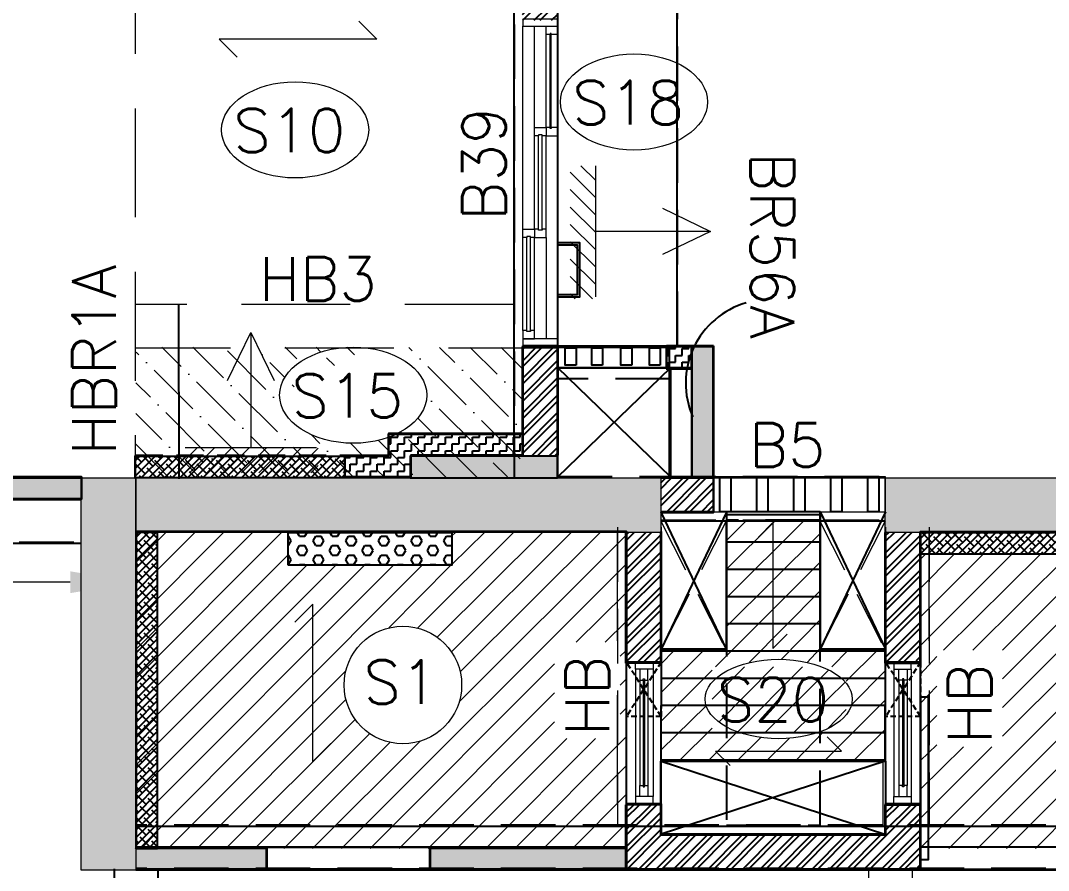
# Model space of a CAD drawing. Header units: millimetres. Extents: x 1181448 to 1317632, y -5734806 to -5633961.
# Drawn here: x 1298061 to 1302779, y -5713883 to -5709983 of the extents above; entities that cross this region are included whole.
import ezdxf

# ---------------------------------------------------------------- set-up
doc = ezdxf.new("R2010")
doc.units = ezdxf.units.MM
doc.header["$LTSCALE"] = 1000
doc.header["$MEASUREMENT"] = 0
for name, pattern in [('1', [0]), ('2BHK-A - FRONT$0$HIDDEN', [0.375, 0.25, -0.125]), ('AUDIT_D_120904163729-0', [0]), ('HIDDEN', [0.375, 0.25, -0.125]), ('T 10_TYPICAL ELEVATION$0$AUDIT_D_120904163729-0', [0]), ('T8(T9 IS SIMILAR) - TYPICAL FLOOR ELEVATION$0$HIDDEN', [0.375, 0.25, -0.125]), ('T8(T9 IS SIMILAR)$0$$0$HIDDEN', [0.375, 0.25, -0.125]), ('T8(T9 IS SIMILAR)$0$HIDDEN', [0.375, 0.25, -0.125])]:
    doc.linetypes.add(name, pattern=pattern)
doc.layers.get('0').update_dxf_attribs({"linetype": 'AUDIT_D_120904163729-0'})
for name, color, linetype in [('100 MM THK. NON-STRUCTURAL WALL', 134, 'Continuous'), ('100 MM THK. NON-STRUCTURAL WALL FOR LEDGE WALL BELOW WASHBASIN COUNTER', 47, 'Continuous'), ('150 MM THK. BLOCK WORK.', 223, 'Continuous'), ('2BHK-A - FRONT$0$$0$A-Elev Feature-Chajja', 13, 'Continuous'), ('2BHK-A - FRONT$0$$0$CUT-OUT', 49, 'Continuous'), ('2BHK-A - FRONT$0$$0$LEDGE WALL', 5, 'Continuous'), ('2BHK-A - FRONT$0$A-TOI SUNK 50MM', 8, 'Continuous'), ('2BHK-A - FRONT$0$CUT-OUT', 49, 'Continuous'), ('2BHK-A - FRONT$0$ELE 1', 1, 'Continuous'), ('A_dim', 1, 'Continuous'), ('S-BEAM', 20, 'Continuous'), ('SCPL-BEAMS NO.', 7, 'Continuous'), ('T 10_TYPICAL ELEVATION$0$A-WALL-FEATURES', 6, 'T 10_TYPICAL ELEVATION$0$AUDIT_D_120904163729-0'), ('T8(T9 IS SIMILAR)$0$S-BEAM', 20, 'T8(T9 IS SIMILAR)$0$$0$HIDDEN'), ('TYPICAL FLOOR ARCH', 251, 'AUDIT_D_120904163729-0')]:
    doc.layers.add(name, color=color, linetype=linetype)
for name, color, linetype, lineweight in [('160 THK. STRUCT WALL', 7, 'Continuous', 15), ('2BHK-A - FRONT$0$$0$A-WALL- 160', 6, 'Continuous', 30), ('2BHK-A - FRONT$0$$0$Ele', 8, 'Continuous', 15), ('2BHK-A - FRONT$0$A-WALL- 160', 6, 'Continuous', 30), ('2BHK-A - FRONT$0$Ventilator', 5, 'Continuous', 0), ('2BHK-A - FRONT$0$Window', 4, 'Continuous', 20), ('S-CUTOUT', 8, 'Continuous', 15), ('S-HATCH', 8, 'Continuous', 9), ('SCPL BEAM', 20, 'Continuous', 13), ('SCPL_DIM', 9, 'Continuous', 5), ('SCPL_SLAB MARK', 72, 'Continuous', 20), ('T8(T9 IS SIMILAR)$0$SCPL BEAM', 191, 'T8(T9 IS SIMILAR)$0$$0$HIDDEN', 13)]:
    doc.layers.add(name, color=color, linetype=linetype, lineweight=lineweight)
doc.layers.add('160MM THK.NON-STRUCTURAL WALLS', color=7, linetype='Continuous', true_color=0xea7b62)
doc.layers.add('WALL - 0.16 thk STRUCTURAL', color=7, linetype='1', true_color=0x24ffc8)
doc.styles.add('SCPL', font='romans.shx')
doc.dimstyles.new('SCPL', dxfattribs={"dimscale": 0, "dimtxt": 300, "dimasz": 300, "dimexe": 100, "dimexo": 200, "dimgap": 150, "dimtad": 0, "dimdec": 0, "dimzin": 1, "dimdsep": 46, "dimtxsty": 'SCPL', "dimcen": 150, "dimclrd": 1, "dimclre": 2, "dimclrt": 5, "dimadec": 3, "dimazin": 0, "dimtfac": 1, "dimtdec": 0, "dimtofl": 0, "dimtmove": 2, "dimatfit": 3, "dimfxl": 0, "dimtolj": 1, "dimtzin": 0, "dimlwd": 15, "dimlwe": 13, "dimarcsym": 0})
pattern_1 = [(45, (-19851.51455706358, -9013.513251274824), (-17.67766952966369, 17.67766952966369), []), (135, (-19851.51455706358, -9013.513251274824), (-53.03300858899106, 17.67766952966369), [62.5, -37.5])]
pattern_2 = [(0, (-1203933.583910257, 5720355.632470995), (31.25, 31.25), [31.25, -31.25]), (90, (-1203902.333910257, 5720355.632470995), (-31.25, 31.25), [31.25, -31.25])]

# ---------------------------------------------------------------- blocks, each defined once
blk = doc.blocks.new('2BHK-A - FRONT$0$1500')
at = {"layer": '2BHK-A - FRONT$0$Window', "color": 1, "lineweight": 13}
for p, q in [((1150276.486151809, -5694418.8163806), (1148842.486151809, -5694418.8163806)), ((1149307.486151809, -5694418.8163806), (1148879.986151809, -5694418.8163806)), ((1149307.486151809, -5694472.143047268), (1148879.986151809, -5694472.143047268)), ((1149773.736151809, -5694472.143047268), (1149344.986151809, -5694472.143047268)), ((1149811.236151809, -5694472.143047268), (1150276.48615181, -5694472.143047269)), ((1149307.486151809, -5694525.469713934), (1148842.486151809, -5694525.469713934)), ((1149773.736151809, -5694525.469713934), (1149344.986151809, -5694525.469713934)), ((1150238.986151809, -5694525.469713934), (1149811.236151809, -5694525.469713934)), ((1149773.736151809, -5694578.8163806), (1148842.486151809, -5694578.8163806)), ((1150238.986151809, -5694578.8163806), (1149811.236151809, -5694578.8163806))]:
    blk.add_line(p, q, dxfattribs=at)
at = {"layer": '2BHK-A - FRONT$0$Window', "color": 5, "lineweight": 13}
for p, q in [((1149307.486151809, -5694449.059713934), (1148879.986151809, -5694449.059713934)), ((1149307.486151809, -5694453.559713934), (1148879.986151809, -5694453.559713934)), ((1149773.736151809, -5694490.726380601), (1149344.986151809, -5694490.726380601)), ((1149773.736151809, -5694506.886380601), (1149344.986151809, -5694506.886380601)), ((1150238.986151809, -5694544.053047268), (1149811.236151809, -5694544.053047268)), ((1150238.986151809, -5694560.233047267), (1149811.236151809, -5694560.233047267))]:
    blk.add_line(p, q, dxfattribs=at)
at = {"layer": '2BHK-A - FRONT$0$Window', "color": 4, "lineweight": 13}
for points in [[(1148842.486151809, -5694418.8163806), (1148809.486151809, -5694418.8163806), (1148809.486151809, -5694578.8163806), (1148842.486151809, -5694578.8163806)], [(1148879.986151809, -5694453.559713934), (1148879.986151809, -5694472.143047268), (1148842.486151809, -5694472.143047268), (1148842.486151809, -5694418.8163806), (1148879.986151809, -5694418.8163806), (1148879.986151809, -5694449.059713934), (1148875.486151809, -5694449.059713934), (1148875.486151809, -5694453.559713934)], [(1149307.486151809, -5694453.559713934), (1149307.486151809, -5694472.143047268), (1149344.986151809, -5694472.143047268), (1149344.986151809, -5694418.8163806), (1149307.486151809, -5694418.8163806), (1149307.486151809, -5694449.059713934), (1149311.986151809, -5694449.059713934), (1149311.986151809, -5694453.559713934)], [(1150309.486151809, -5694418.8163806), (1150276.486151809, -5694418.8163806), (1150276.486151809, -5694578.8163806), (1150309.486151809, -5694578.8163806)], [(1149344.986151809, -5694506.886380601), (1149344.986151809, -5694525.469713934), (1149307.486151809, -5694525.469713934), (1149307.486151809, -5694472.143047268), (1149344.986151809, -5694472.143047268), (1149344.986151809, -5694490.726380601), (1149340.486151809, -5694490.726380601), (1149340.486151809, -5694506.886380601)], [(1149773.736151809, -5694506.886380601), (1149773.736151809, -5694525.469713934), (1149811.236151809, -5694525.469713934), (1149811.236151809, -5694472.143047268), (1149773.736151809, -5694472.143047268), (1149773.736151809, -5694490.726380601), (1149778.236151809, -5694490.726380601), (1149778.236151809, -5694506.886380601)], [(1149811.236151809, -5694560.233047267), (1149811.236151809, -5694578.8163806), (1149773.736151809, -5694578.8163806), (1149773.736151809, -5694525.469713934), (1149811.236151809, -5694525.469713934), (1149811.236151809, -5694544.053047268), (1149806.736151809, -5694544.053047268), (1149806.736151809, -5694560.233047267)], [(1150238.986151809, -5694560.233047267), (1150238.986151809, -5694578.8163806), (1150276.486151809, -5694578.8163806), (1150276.486151809, -5694525.469713934), (1150238.986151809, -5694525.469713934), (1150238.986151809, -5694544.053047268), (1150243.486151809, -5694544.053047268), (1150243.486151809, -5694560.233047267)]]:
    blk.add_lwpolyline(points, close=True, dxfattribs=at)
blk = doc.blocks.new('2BHK-A - FRONT$0$V1')
at = {"layer": '2BHK-A - FRONT$0$Ventilator'}
for p, q in [((1139453.9029181, -5700057.068097494), (1140103.9029181, -5700057.068097494)), ((1139453.9029181, -5700217.068097494), (1140103.9029181, -5700217.068097494))]:
    blk.add_line(p, q, dxfattribs=at)
at = {"layer": '2BHK-A - FRONT$0$Ventilator', "color": 8}
for p, q in [((1139486.9029181, -5700094.568097494), (1140070.9029181, -5700094.568097494)), ((1139536.9029181, -5700118.318097494), (1140020.9029181, -5700118.318097494)), ((1139486.9029181, -5700174.568097494), (1140070.9029181, -5700174.568097494)), ((1139536.9029181, -5700155.818097494), (1140020.9029181, -5700155.818097494))]:
    blk.add_line(p, q, dxfattribs=at)
at = {"layer": '2BHK-A - FRONT$0$Ventilator', "color": 5}
for p, q in [((1139536.9029181, -5700134.068097494), (1140020.9029181, -5700134.068097494)), ((1139536.9029181, -5700140.068097494), (1140020.9029181, -5700140.068097494))]:
    blk.add_line(p, q, dxfattribs=at)
at = {"layer": '2BHK-A - FRONT$0$Ventilator', "color": 4}
for points in [[(1139453.9029181, -5700094.568097494), (1139486.9029181, -5700094.568097494), (1139486.9029181, -5700174.568097494), (1139453.9029181, -5700174.568097494)], [(1140103.9029181, -5700094.568097494), (1140070.9029181, -5700094.568097494), (1140070.9029181, -5700174.568097494), (1140103.9029181, -5700174.568097494)], [(1139536.9029181, -5700134.068097494), (1139536.9029181, -5700118.318097494), (1139486.9029181, -5700118.318097494), (1139486.9029181, -5700155.818097494), (1139536.9029181, -5700155.818097494), (1139536.9029181, -5700140.068097494), (1139530.9029181, -5700140.068097494), (1139530.9029181, -5700134.068097494)], [(1140020.9029181, -5700134.068097494), (1140020.9029181, -5700118.318097494), (1140070.9029181, -5700118.318097494), (1140070.9029181, -5700155.818097494), (1140020.902918101, -5700155.818097494), (1140020.902918101, -5700140.068097494), (1140026.902918101, -5700140.068097494), (1140026.902918101, -5700134.068097494)]]:
    blk.add_lwpolyline(points, close=True, dxfattribs=at)
blk = doc.blocks.new('GGS')
at = {"layer": '2BHK-A - FRONT$0$CUT-OUT', "linetype": 'ByBlock'}
h = blk.add_hatch(dxfattribs=at)
h.set_pattern_fill('ANSI31', color=8, scale=1000, angle=135)
h.set_pattern_definition([(180, (0, 0), (-2.131628207280301e-14, -125), [])])
h.paths.add_polyline_path([(-206561469.7834461, -159311117.8172664), (-206561469.7385878, -159311747.9981189), (-206561769.7468748, -159311747.9981189), (-206561769.7268473, -159312347.9981189), (-206560739.8243738, -159312347.9981189), (-206560739.8243738, -159311747.9981189), (-206561039.8444045, -159311747.9981189), (-206561039.7713008, -159311117.8172664)])
at = {"color": 8, "linetype": '2BHK-A - FRONT$0$HIDDEN', "ltscale": 0.1}
for p, q in [((-206561769.7468748, -159312057.9979317), (-206561929.7468748, -159311807.9979317)), ((-206561769.7468748, -159311807.9979317), (-206561929.7468748, -159312057.9979317)), ((-206560579.7712902, -159312057.9981189), (-206560739.7712902, -159311807.9981189)), ((-206560579.7712902, -159311807.9981189), (-206560739.7712902, -159312057.9981189))]:
    blk.add_line(p, q, dxfattribs=at)
at = {"color": 8, "linetype": 'ByBlock'}
for points in [[(-206562244.9432407, -159309882.9985042), (-206562144.9432407, -159309882.9985042), (-206562144.9432407, -159310132.9985042), (-206562244.9432407, -159310132.9985042)], [(-206562244.9432407, -159309892.9985042), (-206562154.9432407, -159309892.9985042), (-206562154.9432407, -159310122.9985042), (-206562244.9432407, -159310122.9985042)]]:
    blk.add_lwpolyline(points, dxfattribs=at)
at = {"color": 8, "linetype": '2BHK-A - FRONT$0$HIDDEN', "ltscale": 0.1}
for points in [[(-206561769.7468748, -159312057.9979317), (-206561929.7468748, -159312057.9979317), (-206561929.7468748, -159311807.9979317), (-206561769.7468748, -159311807.9979317)], [(-206560579.7712902, -159312057.9981189), (-206560739.7712902, -159312057.9981189), (-206560739.7712902, -159311807.9981189), (-206560579.7712902, -159311807.9981189)]]:
    blk.add_lwpolyline(points, close=True, dxfattribs=at)
at = {"color": 8}
blk.add_lwpolyline([(-206560578.6734305, -159312715.9387228), (-206560578.6734305, -159311967.0365825), (-206560545.1404988, -159311967.0365825), (-206560545.1404988, -159312715.9387228)], close=True, dxfattribs=at)
at = {"color": 8, "linetype": 'ByBlock'}
for points in [[(-206562829.4741374, -159312757.9981189), (-206563579.4741374, -159312757.9981189), (-206563579.4741374, -159312657.9981189), (-206562829.4741374, -159312657.9981189)], [(-206560579.7712902, -159312757.9981189), (-206559829.7712902, -159312757.9981189), (-206559829.7712902, -159312657.9981189), (-206560579.7712902, -159312657.9981189)]]:
    blk.add_lwpolyline(points, close=True, dxfattribs=at)
at = {"layer": '2BHK-A - FRONT$0$$0$A-Elev Feature-Chajja', "color": 8}
for points in [[(-206562160.2857233, -159310445.3327837), (-206562210.2857233, -159310445.3327837), (-206562210.2857233, -159310366.5136434), (-206562160.2857233, -159310366.5136434)], [(-206562038.7857233, -159310445.3327837), (-206562088.7857233, -159310445.3327837), (-206562088.7857233, -159310366.5136434), (-206562038.7857233, -159310366.5136434)], [(-206561904.2857233, -159310445.3327837), (-206561954.2857233, -159310445.3327837), (-206561954.2857233, -159310366.5136434), (-206561904.2857233, -159310366.5136434)], [(-206561773.7857233, -159310445.3327837), (-206561823.7857233, -159310445.3327837), (-206561823.7857233, -159310366.5136434), (-206561773.7857233, -159310366.5136434)], [(-206561450.936947, -159311117.795598), (-206561500.936947, -159311117.795598), (-206561500.936947, -159310957.9764577), (-206561450.936947, -159310957.9764577)], [(-206561280.936947, -159311117.7955981), (-206561330.936947, -159311117.7955981), (-206561330.936947, -159310957.9764579), (-206561280.936947, -159310957.9764579)], [(-206561110.936947, -159311117.795598), (-206561160.936947, -159311117.795598), (-206561160.936947, -159310957.9764577), (-206561110.936947, -159310957.9764577)], [(-206560940.936947, -159311117.7955981), (-206560990.936947, -159311117.7955981), (-206560990.936947, -159310957.9764579), (-206560940.936947, -159310957.9764579)], [(-206560770.8638359, -159311117.795598), (-206560820.936947, -159311117.795598), (-206560820.936947, -159310957.9764577), (-206560770.8638359, -159310957.9764577)]]:
    blk.add_lwpolyline(points, close=True, dxfattribs=at)
at = {"layer": '2BHK-A - FRONT$0$$0$A-WALL- 160', "color": 8, "linetype": 'ByBlock'}
for p, q in [((-206561629.6798111, -159310357.2329426), (-206561629.6815853, -159310957.9985042)), ((-206561529.6798105, -159310357.232942), (-206561529.6815775, -159310958.0001591))]:
    blk.add_line(p, q, dxfattribs=at)
blk.add_lwpolyline([(-206561769.7718751, -159310957.9981187), (-206561529.6815775, -159310958.0001591), (-206561529.6815855, -159311117.8176517), (-206561769.7718751, -159311117.8176517)], dxfattribs=at)
at = {"layer": '2BHK-A - FRONT$0$$0$CUT-OUT', "color": 8}
blk.add_line((-206561726.5680762, -159310457.9773492), (-206561726.5680762, -159310957.9781543), dxfattribs=at)
for points in [[(-206561726.5680762, -159310957.9781543), (-206562244.4443893, -159310457.9773492)], [(-206562244.4443893, -159310957.9781543), (-206561726.5680762, -159310457.9773492)]]:
    blk.add_lwpolyline(points, dxfattribs=at)
at = {"layer": '2BHK-A - FRONT$0$$0$Ele', "color": 8}
blk.add_lwpolyline([(-206560739.7718751, -159310957.9981259), (-206561529.6802193, -159310958.0001591), (-206561529.6815775, -159311117.8172664), (-206560739.7718751, -159311117.8172664)], close=True, dxfattribs=at)
at = {"layer": '2BHK-A - FRONT$0$$0$LEDGE WALL', "color": 8, "ltscale": 0.5}
blk.add_lwpolyline([(-206562404.7718319, -159310757.9985042), (-206562404.7718544, -159310857.9985042), (-206562919.4443891, -159310857.9301992), (-206562919.4443891, -159310958.0122882), (-206563219.4849287, -159310958.0129894), (-206563219.4851624, -159310857.9985042), (-206563019.4443891, -159310857.9985042), (-206563019.4443891, -159310757.9985042), (-206562404.7718319, -159310757.9985042)], close=True, dxfattribs=at)
at = {"layer": '2BHK-A - FRONT$0$$0$LEDGE WALL', "color": 8, "linetype": '2BHK-A - FRONT$0$HIDDEN', "ltscale": 0.5}
blk.add_lwpolyline([(-206564182.3472243, -159310958.0122882), (-206564182.3472318, -159310857.9985042), (-206563219.4851617, -159310857.9985042)], dxfattribs=at)
at = {"layer": '2BHK-A - FRONT$0$A-TOI SUNK 50MM', "color": 8}
for p, q in [((-206562829.4741374, -159312657.9981189), (-206563579.4741374, -159312657.9981189)), ((-206562829.4741374, -159312657.9981189), (-206563579.4741374, -159312657.9981189)), ((-206559829.7712902, -159312657.9981189), (-206560579.7712902, -159312657.9981189)), ((-206559829.7712902, -159312657.9981189), (-206560579.7712902, -159312657.9981189))]:
    blk.add_line(p, q, dxfattribs=at)
for points in [[(-206564179.4972407, -159312657.9981189), (-206561929.7468748, -159312657.9981189), (-206561929.7468748, -159311208.3543867), (-206564179.4972407, -159311208.3543867)], [(-206558129.8185307, -159312657.9981189), (-206560579.7712902, -159312657.9981189), (-206560579.7712902, -159311208.3543867), (-206558129.8185307, -159311208.3543867)]]:
    blk.add_lwpolyline(points, close=True, dxfattribs=at)
at = {"layer": '2BHK-A - FRONT$0$A-WALL- 160', "color": 8, "linetype": 'ByBlock'}
for p, q in [((-206562244.7718544, -159310357.2329465), (-206562404.7718544, -159310357.2329476)), ((-206562404.7718544, -159310857.9985042), (-206562404.7718544, -159310357.2329476)), ((-206562244.7718544, -159310857.9985042), (-206562244.7718544, -159310357.2329465)), ((-206561744.7718544, -159310357.9985042), (-206562244.7718544, -159310357.9985042)), ((-206561529.6798105, -159310357.232942), (-206561629.6798111, -159310357.2329426)), ((-206561744.7718544, -159310457.9985042), (-206562244.7718544, -159310457.9985042)), ((-206561929.7468748, -159311807.9981189), (-206561929.7474597, -159311207.9488796)), ((-206561769.7468748, -159311807.9981189), (-206561769.7474597, -159311207.9459302)), ((-206560739.7712902, -159311807.9981189), (-206560739.7718751, -159311208.0280288)), ((-206560579.7712902, -159311807.9981189), (-206560579.7718751, -159311208.0261571)), ((-206561769.7468748, -159311807.9981189), (-206561929.7468748, -159311807.9981189)), ((-206560739.7712902, -159311807.9981189), (-206560579.7712902, -159311807.9981189)), ((-206561769.7468748, -159312457.9981189), (-206561929.7468748, -159312457.9981189)), ((-206561929.7468748, -159312757.9981189), (-206561929.7468748, -159312457.9981189)), ((-206561769.7468748, -159312597.9981189), (-206561769.7468748, -159312457.9981189)), ((-206560739.7712902, -159312457.9981189), (-206560579.7712902, -159312457.9981189)), ((-206560739.7712902, -159312597.9981189), (-206560739.7712902, -159312457.9981189)), ((-206560579.7712902, -159312757.9981189), (-206560579.7712902, -159312457.9981189)), ((-206560739.7712902, -159312597.9981189), (-206561769.7468748, -159312597.9981189)), ((-206563579.4741374, -159312657.9981189), (-206564179.7718751, -159312657.9981189)), ((-206563579.4741374, -159312757.9981189), (-206563579.4741374, -159312657.9981189)), ((-206561929.7468748, -159312657.9981189), (-206562829.4741374, -159312657.9981189)), ((-206562829.4741374, -159312757.9981189), (-206562829.4741374, -159312657.9981189)), ((-206563579.4741374, -159312757.9981189), (-206564179.7718751, -159312757.9981189)), ((-206561769.7468748, -159312757.9981189), (-206562829.4741374, -159312757.9981189)), ((-206560579.7712902, -159312757.9981189), (-206561929.7468748, -159312757.9981189))]:
    blk.add_line(p, q, dxfattribs=at)
for points in [[(-206561744.7718544, -159310457.9985042), (-206561629.6798111, -159310457.9985042), (-206561629.6798111, -159310357.2329426), (-206561744.7718544, -159310357.2329426)], [(-206564429.7718751, -159311057.998503), (-206564829.7718751, -159311057.998503), (-206564829.7718751, -159310957.9985042), (-206564429.7718751, -159310957.9985042)]]:
    blk.add_lwpolyline(points, close=True, dxfattribs=at)
at = {"layer": '2BHK-A - FRONT$0$CUT-OUT', "color": 8, "linetype": 'ByBlock'}
blk.add_lwpolyline([(-206561469.7834461, -159311117.8172664), (-206561469.7385878, -159311747.9981189), (-206561769.7468748, -159311747.9981189), (-206561771.1165121, -159312262.6882776), (-206560741.2140387, -159312262.6882776), (-206560739.8243738, -159311747.9981189), (-206561039.8444045, -159311747.9981189), (-206561039.7713008, -159311117.8172664)], close=True, dxfattribs=at)
for points in [[(-206561469.7468748, -159311119.9435428), (-206561769.7268473, -159311747.956037)], [(-206561469.7468758, -159311747.980709), (-206561769.7101478, -159311119.9435428)], [(-206561039.7713008, -159311117.8172664), (-206560739.845164, -159311747.9981189)], [(-206560739.7713008, -159311117.8172664), (-206561039.7713008, -159311747.9981189)], [(-206561769.9569782, -159312262.6882776), (-206560743.5464733, -159312597.0946112)], [(-206560741.214951, -159312263.026191), (-206561769.7268473, -159312597.065883)]]:
    blk.add_lwpolyline(points, dxfattribs=at)
at = {"layer": '2BHK-A - FRONT$0$ELE 1', "color": 8, "linetype": 'ByBlock'}
blk.add_line((-206561771.1165121, -159312262.6882776, 0.486511291287666), (-206560741.2140387, -159312262.6882776, 0.486511291287666), dxfattribs=at)
for points in [[(-206561469.7834461, -159311117.8172664), (-206561469.7103425, -159311747.9981189), (-206561769.7303731, -159311747.9981189)], [(-206561039.7713008, -159311117.8172664), (-206561039.8444045, -159311747.9981189), (-206560739.8243738, -159311747.9981189)]]:
    blk.add_lwpolyline(points, dxfattribs=at)
at = {"layer": 'T8(T9 IS SIMILAR)$0$S-BEAM', "color": 8}
for p, q in [((-206562445.257199, -159308507.1085217), (-206562445.1364364, -159310957.1997972, -0.7011561726341198)), ((-206562245.2571993, -159308507.0986639), (-206562245.1364366, -159310957.1899393, -0.7011561726341198)), ((-206561694.9432407, -159310357.9985042), (-206561695.2686586, -159308507.9301992)), ((-206561529.534777, -159310357.993478), (-206562245.1596389, -159310358.0152232)), ((-206561529.5347423, -159310357.993478, 0.07077661692287973), (-206561529.5239747, -159310956.7297146, -0.2353262531565333)), ((-206561729.530219, -159310507.9995552), (-206561729.5239746, -159310956.7357919, -0.2353262531565333)), ((-206571090.642776, -159310956.8972041, 0.07161335200005503), (-206564429.6937839, -159310956.8972041, 0.07161335200005503)), ((-206561769.7826386, -159310956.8065263, 0.1432267039698245), (-206560739.992877, -159310956.6905967, 0.2148400559698795)), ((-206561769.7601234, -159311156.806525, 0.1432267039698245), (-206560739.9703618, -159311156.6905954, 0.2148400559698795)), ((-206571090.614087, -159311256.8972041, 0.07161335200005503), (-206564429.6937839, -159311256.8972041, 0.07161335200005503)), ((-206558130.076008, -159312555.6411053, -0.02240105669000003), (-206564179.754718, -159312555.6265042, 0.04921229527976934)), ((-206564280.1515902, -159312756.6818138, 0.07161335200005525), (-206564280.1509734, -159313738.0715643, 0.07161335200005503)), ((-206558130.0764907, -159312755.6411053, -0.02240105669000003), (-206564179.7552007, -159312755.6265042, 0.04921229527976934)), ((-206564080.145362, -159312755.6267447, 0.04803315920025852), (-206564080.1509734, -159313738.0712675, 0.07161335200005503))]:
    blk.add_line(p, q, dxfattribs=at)
for points, elevation in [([(-206561729.530219, -159310507.9995552), (-206562245.0050824, -159310508.0152186), (-206562244.9988381, -159310956.7514553), (-206561729.5239746, -159310956.7357919)], -0.2353262531564917), ([(-206561040.6260401, -159311156.724442), (-206561470.5285136, -159311156.724442), (-206561470.5285136, -159312555.6330226), (-206561040.6260401, -159312555.6330226)], 0.1939319427531287)]:
    blk.add_lwpolyline(points, close=True, dxfattribs=dict(at, elevation=elevation))
at = {"layer": 'T8(T9 IS SIMILAR)$0$SCPL BEAM', "color": 8, "linetype": 'T8(T9 IS SIMILAR)$0$HIDDEN'}
for p, q in [((-206561970.1066886, -159311188.9231918), (-206561970.1157655, -159312555.6318373, 0.02305559182195793)), ((-206561770.1066886, -159311188.9245307), (-206561770.1157655, -159312555.63232, 0.02068808255853583)), ((-206560740.1013465, -159311189.0066282, 0.07161335200005503), (-206560739.6147196, -159312555.63232, 0.02068808255853583)), ((-206560540.1013465, -159311189.0071109, 0.07161335200005503), (-206560540.1046457, -159312555.6352887, 0.006127768948999801)), ((-206560818.6745211, -159312755.6346163, -0.02240105669000003), (-206560818.673063, -159313738.0707289, -0.02240105669000003)), ((-206560618.6745211, -159312755.6299222, -0.02240105669000003), (-206560618.673063, -159313738.070432, -0.02240105669000003))]:
    blk.add_line(p, q, dxfattribs=at)
at = {"layer": '2BHK-A - FRONT$0$A-WALL- 160', "color": 8, "linetype": 'ByBlock', "rotation": 270}
for name, p in [('2BHK-A - FRONT$0$1500', (-200867825.9554738, -158160047.7467958)), ('2BHK-A - FRONT$0$V1', (-200861712.6787773, -158172354.095496))]:
    blk.add_blockref(name, p, dxfattribs=at)
at = {"layer": '2BHK-A - FRONT$0$A-WALL- 160', "color": 8, "linetype": 'ByBlock', "xscale": -1, "rotation": 90}
blk.add_blockref('2BHK-A - FRONT$0$V1', (-212260796.8393877, -158172354.0952008), dxfattribs=at)
blk = doc.blocks.new('A$C5F94338C')
at = {"layer": 'WALL - 0.16 thk STRUCTURAL', "true_color": 0x1f57ff}
h = blk.add_hatch(color=160, dxfattribs=at)
h.dxf.hatch_style = 1
h.paths.add_polyline_path([(24770.02331564878, 5334.797924143262), (25020.07991598104, 5334.798443657346), (25020.04810379003, 3535.000193637796), (24770.04814494704, 3535.000036519952)])
h = blk.add_hatch(color=160, dxfattribs=at)
h.dxf.hatch_style = 1
h.paths.add_polyline_path([(25020.07552001928, 5084.798442048021), (25020.07552001928, 5334.798442048021), (27429.7981675074, 5334.798442048021), (27429.7981675074, 5084.798442048021)])
h = blk.add_hatch(color=160, dxfattribs=at)
h.dxf.hatch_style = 1
h.paths.add_polyline_path([(28459.99164630054, 5085.025440705009), (28459.99164630054, 5335.025440705009), (31069.99154476402, 5334.991918695159), (31069.99154476402, 5084.991918695159)])
at = {"layer": '160 THK. STRUCT WALL'}
for points in [[(24770.02331564878, 5334.797924143262), (25020.07991598104, 5334.798443657346), (25020.04810379003, 3535.000193637796), (24770.04814494704, 3535.000036519952)], [(25020.07552001928, 5084.798442048021), (25020.07552001928, 5334.798442048021), (27429.7981675074, 5334.798442048021), (27429.7981675074, 5084.798442048021)], [(28459.99164630054, 5085.025440705009), (28459.99164630054, 5335.025440705009), (31069.99154476402, 5334.991918695159), (31069.99154476402, 5084.991918695159)]]:
    blk.add_lwpolyline(points, close=True, dxfattribs=at)
blk = doc.blocks.new('A$C42226032')
at = {"layer": 'SCPL_SLAB MARK'}
h = blk.add_hatch(dxfattribs=at)
h.set_pattern_fill('ANSI31', color=256, scale=0.2, angle=90)
h.set_pattern_definition([(135, (-48.78957498450661, -510.3908649645549), (-0.0176776695296637, -0.0176776695296637), [])])
h.paths.add_polyline_path([(-0.1371932203806165, -0.2348310001494669), (-0.1371932203806165, -0.2863041816063232), (0.1336667771734425, -0.2863041816063232), (0.1336667771734425, -0.2348310001494669)])
for p, q in [((0, 0), (0, -0.2348310001494669)), ((0, -1.99e-13), (-0.047252589632194, -0.0980868399981034)), ((0.047252589632194, -0.0980868399981034), (0, -1.99e-13)), ((0.1336667771734425, -0.2348310001494669), (-0.1336667771734425, -0.2348310001494669))]:
    blk.add_line(p, q, dxfattribs=at)
blk = doc.blocks.new('HS')
at = {"linetype": 'Continuous'}
for p, q in [((9.277298414872346, 0), (7.155978071313255, 2.121320343559318)), ((-9.277298414872346, 0), (9.277298414872346, 0)), ((-9.277298414872346, 0), (-7.155978071312347, -2.121320343559318))]:
    blk.add_line(p, q, dxfattribs=at)
blk = doc.blocks.new('One WAy')
at = {"xscale": -38.94666666665216, "yscale": 38.94666666665216, "zscale": 38.94666666665216, "rotation": 270}
blk.add_blockref('HS', (0, 0), dxfattribs=at)
blk = doc.blocks.new('*D109')
at = {"layer": 'T 10_TYPICAL ELEVATION$0$A-WALL-FEATURES', "color": 1, "lineweight": 15, "transparency": 16777216}
for p, q in [((-206690638.6278394, -159343303.5188352), (-206688538.5632933, -159343303.5188352)), ((-206684078.549582, -159343303.5188352), (-206687638.5632933, -159343303.5188352))]:
    blk.add_line(p, q, dxfattribs=at)
at = {"layer": 'T 10_TYPICAL ELEVATION$0$A-WALL-FEATURES', "color": 2, "lineweight": 13, "transparency": 16777216}
for p, q in [((-206690938.6278394, -159343453.4088667), (-206690938.6278394, -159343403.5188352)), ((-206683778.549582, -159343453.5354241), (-206683778.549582, -159343403.5188352))]:
    blk.add_line(p, q, dxfattribs=at)
at = {"layer": 'T 10_TYPICAL ELEVATION$0$A-WALL-FEATURES', "color": 1, "transparency": 16777216}
for points in [[(-206690638.6278394, -159343253.5188352), (-206690638.6278394, -159343353.5188352), (-206690938.6278394, -159343303.5188352)], [(-206684078.549582, -159343253.5188352), (-206684078.549582, -159343353.5188352), (-206683778.549582, -159343303.5188352)]]:
    blk.add_solid(points, dxfattribs=at)
at = {"layer": 'T 10_TYPICAL ELEVATION$0$A-WALL-FEATURES', "color": 5, "transparency": 16777216, "insert": (-206688088.5632933, -159343303.5188352), "char_height": 300, "attachment_point": 5, "style": 'SCPL'}
blk.add_mtext('\\A1;  ', dxfattribs=at)
blk = doc.blocks.new('A$C73fda794')
at = {"layer": '100 MM THK. NON-STRUCTURAL WALL', "linetype": 'ByBlock'}
h = blk.add_hatch(dxfattribs=at)
h.set_pattern_fill('ZIGZAG', color=256, scale=250)
h.set_pattern_definition(pattern_2)
h.paths.add_polyline_path([(11968.6805896461, -3119.299472630024), (10268.60806336999, -3119.298702150583), (10268.60806336999, -3019.298702150583), (11968.6805896461, -3019.298702150583)])
h.paths.add_polyline_path([(9228.680576503277, -4119.299087196589), (9228.68060311675, -4219.299087315798), (7018.622120797634, -4219.299678087234), (7018.622120708227, -4119.299678146839), (8168.705589920282, -4118.942819625139), (8168.705589920282, -4018.942819625139), (8268.705589920282, -4018.942819625139), (8268.705651700497, -4119.299677997828)])
h.paths.add_polyline_path([(8168.705589920282, -3018.942819625139), (7268.978327363729, -3018.942819625139), (7268.978327363729, -3118.942819625139), (8168.705589920282, -3118.942819625139)])
h.paths.add_polyline_path([(6518.978327363729, -3118.942819625139), (5918.956581115723, -3118.942819625139), (5918.956581115723, -3018.942819625139), (6518.978327363729, -3018.942819625139)])
h.paths.add_polyline_path([(3718.680589646101, -669.2574555277824), (3618.680589646101, -669.2574555277824), (3618.680589646101, -1418.943618088961), (3718.680589646101, -1418.943618088961)])
h.paths.add_polyline_path([(3718.680589646101, 230.7425444722176), (3618.680589646101, 230.7425444722176), (3618.680589646101, 1130.6517123878), (3718.680589646101, 1130.6517123878)])
h.paths.add_polyline_path([(8568.770887255669, -1319.2770408988), (8468.770880132914, -1319.299087375402), (8468.750689983368, -819.2810516655445), (8468.812021762133, -819.3189395964146), (8468.732988208532, -718.40256986022), (8568.772802233696, -718.6663026511669)])
h.paths.add_polyline_path([(5918.680589646101, -8328.94281962514), (5183.680589646101, -8328.94281962514), (5183.680589646101, -8228.94281962514), (5918.680589646101, -8228.94281962514)])
h.paths.add_polyline_path([(5668.680589646101, -1419.299086242914), (5268.680589646101, -1419.299086242914), (5268.680589646101, -1319.299087375402), (5668.680589646101, -1319.299087375402)])
h.paths.add_polyline_path([(3968.680589646101, -1319.299087375402), (3718.680589646101, -1319.299087375402), (3718.680589646101, -1419.299048423767), (3968.680589646101, -1419.299048423767)])
h = blk.add_hatch(dxfattribs=at)
h.set_pattern_fill('ZIGZAG', color=256, scale=250)
h.set_pattern_definition(pattern_2)
h.paths.add_polyline_path([(8353.680610269308, -819.2990873754025), (8468.772653609514, -819.2990873754025), (8468.772653609514, -718.5335258245468), (8353.680610269308, -718.5335258245468)])
h = blk.add_hatch(dxfattribs=at)
h.set_pattern_fill('ZIGZAG', color=256, scale=250)
h.set_pattern_definition([(0, (-1258426.362258345, 5720355.988738745), (31.25, 31.25), [31.25, -31.25]), (90, (-1258395.112258345, 5720355.988738745), (-31.25, 31.25), [31.25, -31.25])])
h.paths.add_polyline_path([(7693.680632829666, -1119.299087375402), (7693.680610269308, -1219.299087375402), (7179.008075594902, -1219.230782389641), (7179.008075594902, -1319.312871426344), (6878.967536062002, -1319.313572645187), (6878.967302322388, -1219.299087375402), (7079.008075594902, -1219.299087375402), (7079.008075594902, -1119.299087375402)])
at = {"layer": '100 MM THK. NON-STRUCTURAL WALL FOR LEDGE WALL BELOW WASHBASIN COUNTER'}
h = blk.add_hatch(dxfattribs=at)
h.set_pattern_fill('ANSI38', color=256, scale=200)
h.set_pattern_definition([(45, (-8294.136798739433, -8663.203726351261), (-17.67766952966369, 17.67766952966369), []), (135, (-8294.136798739433, -8663.203726351261), (-53.03300858899106, 17.67766952966369), [62.5, -37.5])])
h.paths.add_polyline_path([(5916.105003625154, -1219.306680619717), (5916.105003625154, -1319.306680619717), (6878.967303007841, -1319.299087375402), (6878.967303007841, -1219.299087375402)])
h = blk.add_hatch(dxfattribs=at)
h.set_pattern_fill('ANSI38', color=256, scale=200)
h.set_pattern_definition(pattern_1)
h.paths.add_polyline_path([(6018.955224066973, -1569.654969900846), (5918.680589646101, -1569.654969900846), (5918.680589646101, -3019.298702150583), (6018.955224066973, -3019.298702150583)])
h = blk.add_hatch(dxfattribs=at)
h.set_pattern_fill('ANSI38', color=256, scale=200)
h.set_pattern_definition(pattern_1)
h.paths.add_polyline_path([(9518.680589616299, -1569.326740324497), (9518.680687397718, -1669.61620554328), (10318.63393399119, -1669.61620554328), (10318.63393399119, -1569.326740324497)])
at = {"layer": '150 MM THK. BLOCK WORK.', "linetype": 'ByBlock'}
h = blk.add_hatch(dxfattribs=at)
h.set_pattern_fill('HEX', color=256, scale=200)
h.set_pattern_definition([(0, (-1203933.583910257, 5720355.632470995), (0, 43.30127018922193), [25, -50]), (120, (-1203933.583910257, 5720355.632470995), (-37.5, -21.65063509461095), [24.99999999999991, -49.99999999999982]), (59.99999999999999, (-1203908.583910257, 5720355.632470995), (-37.49999999999999, 21.65063509461097), [25, -50])])
h.paths.add_polyline_path([(6618.705589920282, -1719.583469569683), (6618.705589920282, -1569.297622293234), (6918.4310593009, -1569.301139116287), (6918.43347582221, -1569.296547621489), (7368.861796140671, -1569.294184982777), (7368.861793249846, -1719.583469569683)])
at = {"layer": '160MM THK.NON-STRUCTURAL WALLS', "linetype": 'ByBlock'}
h = blk.add_hatch(dxfattribs=at)
h.set_pattern_fill('ANSI32', color=256, scale=150)
h.set_pattern_definition([(45, (-1203933.583910257, 5720355.084845781), (-39.77475644174329, 39.7747564417433), []), (45, (-1203907.067405999, 5720355.084845752), (-39.77475644174329, 39.7747564417433), [])])
h.paths.add_polyline_path([(9478.35274362564, -6474.230782419443), (9318.35274362564, -6474.230782419443), (9318.35274362564, -8168.942819625139), (8848.298151820898, -8168.942819625139), (8848.298151820898, -8328.94281962514), (9478.35274362564, -8328.94281962514)])
h.paths.add_polyline_path([(6118.680589646101, -6654.230782419443), (5958.680589646101, -6654.230782419443), (5958.680589646101, -7094.487728267908), (5183.680589646101, -7094.487728267908), (5183.684256643057, -7254.509154468775), (6118.680589646101, -7254.487728267908)])
h.paths.add_polyline_path([(6748.298151820898, -8328.94281962514), (6118.680589646101, -8328.94281962514), (6118.680589646101, -8168.942819625139), (6748.298151820898, -8168.942819625139)])
h.paths.add_polyline_path([(2783.680589646101, -7094.487728267908), (2413.680589646101, -7094.487728267908), (2413.673144996166, -7254.500128805637), (2783.680589646101, -7254.512529313564)])
h.paths.add_polyline_path([(7853.680610269308, 781.4664691984653), (7693.68061029911, 781.4664691984653), (7693.68061029911, 1130.700912624598), (7853.680610269308, 1130.700912624598)])
h.paths.add_polyline_path([(8568.770879268646, -1479.118234872818), (8329.250823497772, -1479.118234872818), (8328.159206420183, -1319.299715280533), (8568.770887255669, -1319.300742298365)])
h.paths.add_polyline_path([(8328.7050049901, -1568.890630871058), (8168.705589920282, -1568.890630871058), (8168.705589920282, -2169.298514962196), (8328.7050049901, -2169.298514962196)])
h.paths.add_polyline_path([(9518.680589586496, -1569.299087375402), (9358.680589616299, -1569.299087375402), (9356.18117454648, -2169.298702150583), (9516.18117454648, -2169.298702150583)])
h.paths.add_polyline_path([(9518.68117454648, -3119.298702150583), (9518.68117454648, -2819.298702150583), (9358.68117454648, -2819.298702150583), (9358.68117454648, -2959.298702150583), (8328.705589920282, -2959.298702150583), (8328.705589920282, -2819.298702150583), (8168.705589920282, -2819.298702150583), (8168.705589920282, -3118.942819625139)])
h = blk.add_hatch(dxfattribs=at)
h.set_pattern_fill('ANSI32', color=256, scale=150)
h.set_pattern_definition([(45, (-1203933.583910257, 5720355.632470995), (-39.77475644174329, 39.7747564417433), []), (45, (-1203907.067405999, 5720355.632470995), (-39.77475644174329, 39.7747564417433), [])])
h.paths.add_polyline_path([(7693.680632829666, -1219.299087375402), (7853.509224027395, -1219.299087375402), (7853.509224027395, -718.5335280001163), (7693.680632829666, -718.5335280001163)])
at = {"layer": 'S-HATCH'}
h = blk.add_hatch(dxfattribs=at)
h.set_pattern_fill('ANSI36', color=256, scale=800, angle=270)
h.set_pattern_definition([(315, (206674887.1405415, 159347199.4589181), (194.4543648263005, -53.03300858899111), [250, -50, 0, -50])])
edge = h.paths.add_edge_path()
edge.add_line((7693.680610269308, -723.5160764157772), (6982.849131584167, -723.5160764157772))
edge.add_ellipse((6916.788063913584, -939.7928787171841), major_axis=(-337.599998652935, 0), ratio=0.6534639762314232, start_angle=0, end_angle=360)
edge.add_line((6850.726996243, -723.5160764157772), (5915.797432392836, -723.5160764157772))
edge.add_line((5915.797432392836, -723.5160764157772), (5915.797432392836, -1319.43238094449))
edge.add_line((5915.797432392836, -1319.43238094449), (7693.680610269308, -1319.43238094449))
edge.add_line((7693.680610269308, -1319.43238094449), (7693.680610269308, -723.5160764157772))
h = blk.add_hatch(dxfattribs=at)
h.set_pattern_fill('ANSI31', color=256, scale=750)
h.set_pattern_definition([(45, (206689697.0589429, 159341505.5749756), (-66.29126073623883, 66.29126073623884), [])])
h.paths.add_polyline_path([(9058.634228646755, -1518.542272686958), (8628.673988550901, -1518.455639541149), (8628.67372906208, -2109.313199847937), (8628.666369229555, -2109.298702150583), (8328.712876230478, -2109.298702150583), (8328.705531448126, -2109.313170224428), (8328.705589920282, -2169.298702150583), (8328.617209941149, -2619.294101715088), (9359.008331090212, -2619.294101715088), (9358.81403490901, -2169.298702150583), (9358.68117454648, -2169.298702150583), (9358.681116223335, -2109.4686883986), (9358.594822078943, -2109.298702150583), (9058.641329079866, -2109.298702150583), (9058.633969217539, -2109.313199937344)])
edge = h.paths.add_edge_path(flags=16)
edge.add_ellipse((8869.488464981318, -2334.014940321445), major_axis=(-337.599998652935, 0), ratio=0.5404940026340262, start_angle=0, end_angle=360)
h.paths.add_polyline_path([(8564.440530329943, -2486.853235393763), (9178.72624462843, -2486.853235393763), (9178.72624462843, -2186.853235393763), (8564.440530329943, -2186.853235393763)], flags=16)
h = blk.add_hatch(dxfattribs=at)
h.set_pattern_fill('ANSI31', color=256, scale=750)
h.set_pattern_definition([(45, (206681121.3602463, 159341505.569159), (-66.29126073623883, 66.29126073623884), [])])
edge = h.paths.add_edge_path(flags=16)
edge.add_arc((7144.475507348776, -2269.698079198599), 269.8868610858917, 0, 360)
edge = h.paths.add_edge_path(flags=16)
edge.add_arc((10851.35728099942, -2269.698079198599), 269.8868610858917, 0, 360)
h.paths.add_polyline_path([(6942.092700093985, -2406.292698562145), (7308.759366750717, -2406.292698562145), (7308.759366750717, -2106.292698562145), (6942.092700093985, -2106.292698562145)], flags=0)
h.paths.add_polyline_path([(8141.229699760675, -2515.851834893227), (8141.229699760675, -2072.994692027569), (7841.229699760675, -2072.994692027569), (7841.229699760675, -2515.851834893227)], flags=16)
h.paths.add_polyline_path([(10648.97447374463, -2406.292698562145), (11015.64114040136, -2406.292698562145), (11015.64114040136, -2106.292698562145), (10648.97447374463, -2106.292698562145)], flags=0)
h.paths.add_polyline_path([(9895.9010489285, -2552.904981642962), (9895.9010489285, -2110.047838777304), (9595.9010489285, -2110.047838777304), (9595.9010489285, -2552.904981642962)], flags=16)
h.paths.add_polyline_path([(8168.705589920282, -1569.271895557642), (5918.787685424089, -1568.88882124424), (5918.787685424089, -3019.298702180386), (8168.705589920282, -3019.681776493788)])
h.paths.add_polyline_path([(7368.861794680357, -1569.295906990767), (7368.861794650555, -1719.585191607475), (6618.70558989048, -1719.583469539881), (6618.708347320557, -1569.297035604715)], flags=16)
h.paths.add_polyline_path([(11118.60747846961, -1569.616205513477), (11118.60747846961, -1719.61620554328), (10318.63393399119, -1719.61620554328), (10318.63393399119, -1569.616205573082)], flags=16)
h.paths.add_polyline_path([(10318.63393399119, -1669.61620554328), (9518.68256342411, -1669.61620554328), (9518.679541617632, -2919.298162430525), (9518.68117454648, -3019.298702150583), (11968.62257036567, -3019.298702150583), (11968.62257036567, -1568.642091751099), (9518.682807564735, -1568.642091751099), (9518.682805895805, -1569.3267403543), (10318.633934021, -1569.3267403543)])
at = {"layer": 'WALL - 0.16 thk STRUCTURAL', "true_color": 0x1f57ff}
h = blk.add_hatch(color=160, dxfattribs=at)
h.dxf.hatch_style = 1
h.paths.add_polyline_path([(7853.703945428133, -1218.842059791088), (7178.703945398331, -1218.842059791088), (7178.703945398331, -1318.883004575968), (7853.703945428133, -1318.883004575968)])
at = {"layer": '100 MM THK. NON-STRUCTURAL WALL', "linetype": 'ByBlock'}
for p, q in [((8468.772653609514, -718.5335258245468, -0.004903704061870934), (8468.770879387856, -1319.299087375402, -0.004903704061870934)), ((8568.77265420556, -718.533525198698, -0.004903704061870934), (8468.772653609514, -718.5335258245468, -0.004903704061870934)), ((8568.77265420556, -718.533525198698, -0.004903704061870934), (8568.770887255669, -1319.300742298365, -0.004903704061870934)), ((6518.978327363729, -3019.298702150583, -0.004903704061870934), (5918.680589646101, -3019.298702150583, -0.004903704061870934)), ((6518.978327363729, -3119.298702150583, -0.004903704061870934), (6518.978327363729, -3019.298702150583, -0.004903704061870934)), ((8168.705589920282, -3019.298702150583, -0.004903704061870934), (7268.978327363729, -3019.298702150583, -0.004903704061870934)), ((7268.978327363729, -3119.298702150583, -0.004903704061870934), (7268.978327363729, -3019.298702150583, -0.004903704061870934)), ((6518.978327363729, -3119.298702150583, -0.004903704061870934), (5918.680589646101, -3119.298702150583, -0.004903704061870934)), ((8328.705589920282, -3119.298702150583, -0.004903704061870934), (7268.978327363729, -3119.298702150583, -0.004903704061870934))]:
    blk.add_line(p, q, dxfattribs=at)
at = {"layer": '100 MM THK. NON-STRUCTURAL WALL', "linetype": 'ByBlock', "elevation": -0.004903704061870934}
for points in [[(8353.680610269308, -819.2990873754025), (8468.772653609514, -819.2990873754025), (8468.772653609514, -718.5335258245468), (8353.680610269308, -718.5335258245468)], [(5668.680589646101, -1419.299086242914), (5268.680589646101, -1419.299086242914), (5268.680589646101, -1319.299087375402), (5668.680589646101, -1319.299087375402)]]:
    blk.add_lwpolyline(points, close=True, dxfattribs=at)
at = {"layer": '100 MM THK. NON-STRUCTURAL WALL', "ltscale": 0.5, "elevation": -0.004903704061870934}
blk.add_lwpolyline([(7693.680632829666, -1119.299087375402), (7693.680610269308, -1219.299087375402), (7179.008075594902, -1219.230782389641), (7179.008075594902, -1319.312871426344), (6878.967536062002, -1319.313572645187), (6878.967302322388, -1219.299087375402), (7079.008075594902, -1219.299087375402), (7079.008075594902, -1119.299087375402), (7693.680632829666, -1119.299087375402)], close=True, dxfattribs=at)
at = {"layer": '100 MM THK. NON-STRUCTURAL WALL FOR LEDGE WALL BELOW WASHBASIN COUNTER', "elevation": -0.004903704061870934}
for points in [[(5916.105003625154, -1219.306680619717), (6878.967303007841, -1219.299087375402), (6878.967303007841, -1319.299087375402), (5916.105003625154, -1319.306680619717)], [(5918.680589646101, -3019.298702150583), (6018.955224066973, -3019.298702150583), (6018.955224066973, -1569.654969900846), (5918.680589646101, -1569.654969900846)], [(9518.680589616299, -1569.326740324497), (10318.63393399119, -1569.326740324497), (10318.63393399119, -1669.61620554328), (9518.680589616299, -1669.61620554328)]]:
    blk.add_lwpolyline(points, close=True, dxfattribs=at)
at = {"layer": '150 MM THK. BLOCK WORK.', "elevation": -0.004903704061870934}
blk.add_lwpolyline([(6618.705589920282, -1719.583469569683), (6618.708347320557, -1569.297035634518), (7368.861794680357, -1569.295907020569), (7368.861794680357, -1719.585191607475)], close=True, dxfattribs=at)
at = {"layer": '160MM THK.NON-STRUCTURAL WALLS', "linetype": 'ByBlock'}
for p, q in [((7853.680610269308, -718.5335297584534, -0.004903704061870934), (7693.680610269308, -718.5335308015347, -0.004903704061870934)), ((7693.680610269308, -1219.299087375402, -0.004903704061870934), (7693.680610269308, -718.5335308015347, -0.004903704061870934)), ((7853.680610269308, -1219.299087375402, -0.004903704061870934), (7853.680610269308, -718.5335297584534, -0.004903704061870934)), ((8168.705589920282, -2169.298702150583, -0.004903704061870934), (8168.705004990101, -1569.249462783337, -0.004903704061870934)), ((8328.705589920282, -2169.298702150583, -0.004903704061870934), (8328.7050049901, -1569.246513366699, -0.004903704061870934)), ((9358.68117454648, -2169.298702150583, -0.004903704061870934), (9358.680589616299, -1569.328612059355, -0.004903704061870934)), ((9518.68117454648, -2169.298702150583, -0.004903704061870934), (9518.680589616299, -1569.326740324497, -0.004903704061870934)), ((8328.705589920282, -2169.298702150583, -0.004903704061870934), (8168.705589920282, -2169.298702150583, -0.004903704061870934)), ((9358.68117454648, -2169.298702150583, -0.004903704061870934), (9518.68117454648, -2169.298702150583, -0.004903704061870934)), ((8328.705589920282, -2819.298702150583, -0.004903704061870934), (8168.705589920282, -2819.298702150583, -0.004903704061870934)), ((8168.705589920282, -3119.298702150583, -0.004903704061870934), (8168.705589920282, -2819.298702150583, -0.004903704061870934)), ((8328.705589920282, -2959.298702150583, -0.004903704061870934), (8328.705589920282, -2819.298702150583, -0.004903704061870934)), ((9358.68117454648, -2819.298702150583, -0.004903704061870934), (9518.68117454648, -2819.298702150583, -0.004903704061870934)), ((9358.68117454648, -2959.298702150583, -0.004903704061870934), (9358.68117454648, -2819.298702150583, -0.004903704061870934)), ((9518.68117454648, -3119.298702150583, -0.004903704061870934), (9518.68117454648, -2819.298702150583, -0.004903704061870934)), ((9358.68117454648, -2959.298702150583, -0.004903704061870934), (8328.705589920282, -2959.298702150583, -0.004903704061870934)), ((9518.68117454648, -3119.298702150583, -0.004903704061870934), (8168.705589920282, -3119.298702150583, -0.004903704061870934))]:
    blk.add_line(p, q, dxfattribs=at)
at = {"layer": '160MM THK.NON-STRUCTURAL WALLS', "linetype": 'ByBlock', "elevation": -0.004903704061870934}
blk.add_lwpolyline([(8328.680589616299, -1319.298701941967), (8568.770887255669, -1319.300742298365), (8568.770879268646, -1479.118234872818), (8328.680589616299, -1479.118234872818)], dxfattribs=at)
at = {"layer": 'S-BEAM'}
for p, q in [((8403.509251773357, -718.5341192185879, -0.004903702197496126), (8403.509251773357, 1133.021435111761, -0.2579342890268905)), ((7653.654714435339, 1125.858379900455, 0.1454507526020243), (7653.770290613174, -1219.007103472948, -0.5255923730997327)), ((7853.65471419692, 1125.868237704039, 0.1454507526020243), (7853.773678451777, -1287.736579596996, -0.5452638885126746)), ((7853.680638074875, -719.2996813952923, -0.004903702197496126), (8368.773918569088, -719.2996781766415, -0.004903702197496126)), ((8368.773922383785, -1318.40326794982, -0.2579342890268905), (8368.77391859889, -718.5341192185879, -0.004903702197496126)), ((8568.77391859889, -718.5341192185879, -0.004903702197496126), (8368.77391859889, -718.5341192185879, -0.004903702197496126)), ((8568.773922413588, -1318.443566143513, -0.2579342890268905), (8568.77391859889, -718.5341192185879, -0.004903702197496126)), ((-991.9441976845264, -1319.299087405205, -0.004903703827310632), (5669.004794448614, -1319.299087405205, -0.004903703827310632)), ((7653.561906009912, -1318.883004575968, -0.952655749688912), (7653.561881959438, -1318.395194351673, -0.9525161503387654)), ((7853.561906248331, -1318.883004575968, -0.9526585707510908), (7853.561882197857, -1318.395194381475, -0.9525189714094728)), ((-991.9441976845264, -1619.299087405205, -0.004903703827310632), (5669.004794448614, -1619.299087405205, -0.004903703827310632)), ((11968.62257036567, -2919.300424993038, -0.0133534944049253), (5918.943860292435, -2919.285823911428, 0.058259857564844)), ((11968.62208765745, -3119.300424993038, -0.0133534944049253), (5918.943377584219, -3119.285823911428, 0.058259857564844))]:
    blk.add_line(p, q, dxfattribs=at)
at = {"layer": 'S-BEAM', "linetype": 'HIDDEN', "ltscale": 500}
blk.add_line((6115.758206576109, -523.5946186482906, 2.144005733335099), (6115.797636717558, -1323.572506576777, 1.979241551335011), dxfattribs=at)
at = {"layer": 'S-BEAM', "elevation": 0.481607587225795}
blk.add_lwpolyline([(8328.60296601057, -2619.294101715088), (9359.08385965228, -2619.294101715088), (9359.08388826251, -2919.291864216328), (8328.6029946208, -2919.291864216328)], close=True, dxfattribs=at)
at = {"layer": 'S-BEAM'}
blk.add_arc((8827.393574416637, -885.1897201836109, -0.2530305849650195), 384.4378537414647, 106.2477151609144, 203.6818357684752, dxfattribs=at)
at = {"layer": 'S-CUTOUT', "color": 8, "linetype": 'T8(T9 IS SIMILAR) - TYPICAL FLOOR ELEVATION$0$HIDDEN'}
for p, q in [((8628.671816647053, -1518.425419092178, -0.004903704061870934), (8328.588284224272, -2109.544129341841, 0.008217667846234823)), ((8328.70742881298, -1518.425419092178, -0.004903704061870934), (8628.790961235762, -2109.544129341841, 0.008217667846234823)), ((9358.60026949644, -1518.425419092178, -0.004903704061870934), (9058.51673707366, -2109.544129341841, 0.008217667846234823)), ((9058.635881662369, -1518.425419092178, -0.004903704061870934), (9358.71941408515, -2109.544129341841, 0.008217667846234823))]:
    blk.add_line(p, q, dxfattribs=at)
at = {"layer": 'S-CUTOUT', "color": 6, "elevation": -0.004903704061870934}
for points in [[(8328.70551636815, -2109.298702150583), (8628.67372906208, -2109.298702150583), (8628.673988550901, -1518.425419092178), (8328.705775856972, -1518.425419092178)], [(9058.633969217539, -2109.298702150583), (9358.602181911469, -2109.298702150583), (9358.60244140029, -1518.425419092178), (9058.63422870636, -1518.425419092178)]]:
    blk.add_lwpolyline(points, close=True, dxfattribs=at)
at = {"layer": 'SCPL BEAM', "linetype": 'HIDDEN', "ltscale": 2}
for p, q in [((5915.676874339581, 1126.508911073208, 2.680397723999417), (5915.797636955976, -1323.58236438036, 1.979241551335011)), ((7653.5266020298, -523.5186823308468, 1.650613435750024), (5915.75820684433, -523.6044948101044, 2.208175643244344)), ((7853.532560765743, -723.5081282258034, -0.7822768491496409), (5915.768064647913, -723.6044781804085, 2.150940541726838)), ((8128.591889768839, -1566.66257917881), (8128.582841485739, -2919.288894385099, -0.4299177234858721)), ((8328.591889768839, -1566.663918048143), (8328.582841455936, -2919.289377093315, -0.4322852327492942)), ((9358.597231805325, -1566.746015548706, 0.071613352000055), (9359.08388736844, -2919.289377093315, -0.4322852327492942)), ((9558.597231805325, -1566.746498316526, 0.071613352000055), (9558.593961298466, -2919.292345762253, -0.4468455463588302))]:
    blk.add_line(p, q, dxfattribs=at)
at = {"layer": 'SCPL_DIM'}
blk.add_line((9348.67782703042, -2919.294101685286, 0.0176602228580341), (9348.67782703042, -2619.294101685286, 0.0176602228580341), dxfattribs=at)
at = {"layer": 'SCPL_SLAB MARK'}
blk.add_circle((7144.650041848421, -2269.692262530327), 269.8868610880397, dxfattribs=at)
for centre, ratio in [((8205.161829262972, 405.8611554503441, -0.2530317862604679), 0.6534639762314232), ((6650.337367713451, 277.7009293437004, -0.2530305849650195), 0.6534639762314232), ((6916.788063913584, -939.7928787171841, -0.3540722268754685), 0.6534639762314232), ((8869.488464981318, -2334.014940321445, 0.3591715183930382), 0.5404940026340262)]:
    blk.add_ellipse(centre, major_axis=(-337.599998652935, 0), ratio=ratio, start_param=-1.570796326794897, end_param=4.71238898038469, dxfattribs=at)
at = {"layer": 'T 10_TYPICAL ELEVATION$0$A-WALL-FEATURES'}
for p, q in [((9358.819911271334, -1318.602753371, 0.1172298682463971), (8328.705005019903, -1318.395194381475, -0.004903704061870934)), ((9358.779613047838, -1518.602749317884, 0.1172298682463971), (8328.664706796408, -1518.39519032836, -0.004903704061870934))]:
    blk.add_line(p, q, dxfattribs=at)
at = {"layer": 'WALL - 0.16 thk STRUCTURAL', "color": 0, "elevation": 0.117229868246397}
blk.add_lwpolyline([(7853.703945428133, -1218.842059791088), (7178.703945398331, -1218.842059791088), (7178.703945398331, -1318.883004575968), (7853.703945428133, -1318.883004575968)], close=True, dxfattribs=at)
at = {"layer": '160 THK. STRUCT WALL'}
blk.add_blockref('A$C5F94338C', (-19101.56298071146, -6654.230818927288, -0.004903704061870934), dxfattribs=at)
at = {"layer": 'SCPL_SLAB MARK', "xscale": -1, "rotation": 90}
blk.add_blockref('One WAy', (6663.629254341125, 694.7901605665684, -0.2530305849650195), dxfattribs=at)
at = {"layer": 'SCPL_SLAB MARK', "xscale": -2251.770066891658, "yscale": 2251.770066891658, "zscale": 2251.770066891658}
for p, rotation in [((8557.088992267847, -188.0454983413219, 0.8519404989909826), 270.0001431882844), ((6446.986491441727, -651.6436270773411, -0.2530305849650195), 0.001218323194489557)]:
    blk.add_blockref('A$C42226032', p, dxfattribs=dict(at, rotation=rotation))
at = {"layer": 'SCPL_SLAB MARK', "color": 5, "xscale": -0.8, "yscale": 0.8, "zscale": 0.8}
for p, rotation in [((8842.790991187096, -1813.781609266996), 180), ((8869.106949985027, -2573.296725511551), 270)]:
    blk.add_blockref('One WAy', p, dxfattribs=dict(at, rotation=rotation))
at = {"layer": 'SCPL_SLAB MARK', "color": 5, "xscale": -1}
blk.add_blockref('One WAy', (6731.740932554007, -2260.017797917128, 2.054477292359747e-06), dxfattribs=at)
at = {"layer": 'TYPICAL FLOOR ARCH'}
blk.add_blockref('GGS', (206570100.0086882, 159309643.3941759, -0.004903704061870934), dxfattribs=at)
at = {"layer": 'SCPL-BEAMS NO.', "style": 'SCPL'}
for s, rotation, p in [('B39', 90, (7616.495164811611, -138.7297673225403, -0.9004364213127621)), ('BR56A', 270.0017410112176, (8740.161157369614, 175.3588242530823, -0.4963744719707135)), ('HBR1A', 90, (5827.751983016729, -1215.339913636446, 2.042265780532857)), ('HB', 90, (8091.404234260321, -2503.941256314516, -0.6284568856282088)), ('HB', 90, (9846.075583428144, -2540.994403064251, -0.6284568855979107))]:
    blk.add_text(s, height=200, rotation=rotation, dxfattribs=at).set_placement(p)
for s, p in [('HB3', (6484.625717282295, -506.1365751922131, -0.05123205977272836)), ('B5', (8732.99192520976, -1268.626799076796, -0.228306845402127))]:
    blk.add_text(s, height=200, dxfattribs=at).set_placement(p)
at = {"layer": 'SCPL_SLAB MARK', "style": 'SCPL'}
for s, p in [('S18', (7921.542466044426, 303.022860378027, -0.2530305849650195)), ('S10', (6366.718004494905, 174.8626342713833, -0.2530293836695712)), ('S15', (6633.168700695038, -1042.631173789501, -0.3540710255800201)), ('S1', (6963.695806026459, -2356.286881893873)), ('S20', (8585.869101762772, -2436.853235393763, 0.3591727196884865))]:
    blk.add_text(s, height=200, dxfattribs=at).set_placement(p)
at = {"layer": 'T 10_TYPICAL ELEVATION$0$A-WALL-FEATURES'}
dim = blk.add_linear_dim(base=(5918.509360849857, -1797.943859547377, 0.04561651624562936), p1=(-1241.568896532059, -1747.833891093731, -0.004903704061870934), p2=(5918.509360849857, -1747.960448473692, -0.004903704061870934), text='  ', dimstyle='SCPL', override={"dimscale": 1}, dxfattribs=at)
dim.commit()
dim.dimension.update_dxf_attribs({"geometry": '*D109', "text_midpoint": (1608.495649576187, -1797.943859547377, 0.04561651624562936), "dimtype": 128, "insert": (206689697.0589429, 159341505.5749756)})

msp = doc.modelspace()

# ---------------------------------------------------------------- block references
at = {"layer": 'A_dim', "linetype": 'ByBlock'}
msp.add_blockref('A$C73fda794', (1292671.198842288, -5710761.978253825), dxfattribs=at)

doc.saveas('drawing.dxf')
